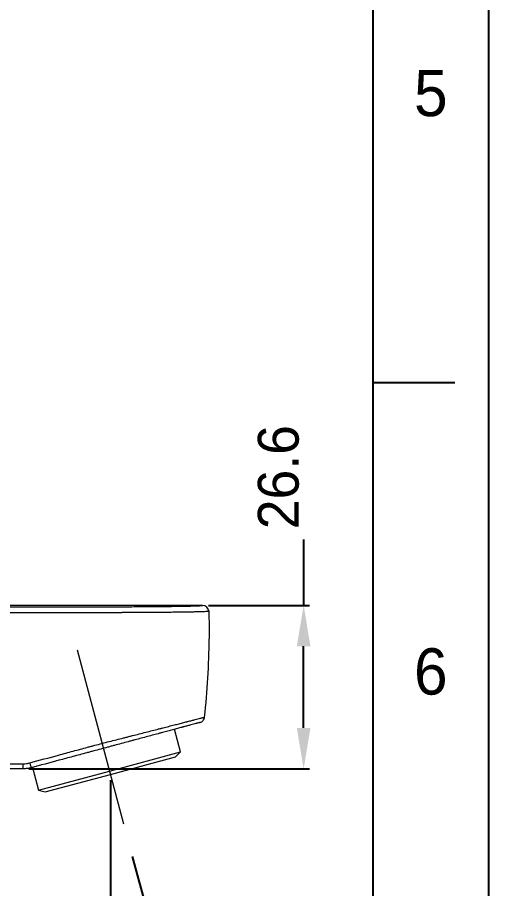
# Model space of a CAD drawing. Extents: x 8886 to 9306, y -19565 to -18971.
# Drawn here: x 9248.1 to 9305.7, y -19400.7 to -19294.2 of the extents above; entities that cross this region are included whole.
import ezdxf

# ---------------------------------------------------------------- set-up
doc = ezdxf.new("R2010")
doc.units = 0
doc.header["$MEASUREMENT"] = 0
doc.linetypes.add('CENTER', pattern=[47.5, 22, -8.5, 8.5, -8.5])
doc.linetypes.add('HIDDEN2', pattern=[4.7625, 3.175, -1.5875])
doc.layers.get('0').update_dxf_attribs({"linetype": 'CONTINUOUS'})
doc.layers.get('DEFPOINTS').update_dxf_attribs({"linetype": 'CONTINUOUS'})
doc.layers.add('1', color=4, linetype='HIDDEN2', lineweight=13)
doc.layers.add('5', color=2, linetype='CONTINUOUS', lineweight=9)
doc.styles.get("Standard").update_dxf_attribs({"font": ''})
doc.styles.get('Standard').set_extended_font_data('Gulim')
doc.dimstyles.new('STANDARD$0', dxfattribs={"dimtxt": 3.5, "dimasz": 2.5, "dimexe": 0.7, "dimexo": 0.7, "dimgap": 0.5, "dimtad": 3, "dimdec": 4, "dimdsep": 46, "dimtxsty": 'Standard', "dimcen": 0, "dimclrd": 2, "dimclre": 2, "dimclrt": 4, "dimadec": 0, "dimazin": 0, "dimtp": 0.2, "dimtm": 0.1, "dimtfac": 0.5, "dimtdec": 4, "dimtmove": 1, "dimatfit": 3, "dimfxl": 1, "dimtolj": 1, "dimarcsym": 0})
doc.dimstyles.new('STANDARD$2', dxfattribs={"dimtxt": 3.5, "dimasz": 2.5, "dimexe": 1, "dimexo": 1, "dimgap": 0.8, "dimtad": 1, "dimdsep": 46, "dimtxsty": 'Standard', "dimcen": 0, "dimclrd": 2, "dimclre": 2, "dimclrt": 4, "dimadec": 1, "dimazin": 2, "dimtfac": 1, "dimtmove": 0, "dimatfit": 0, "dimfxl": 1, "dimtolj": 1, "dimarcsym": 0})

# ---------------------------------------------------------------- blocks, each defined once
blk = doc.blocks.new('*D15')
at = {"layer": '5', "color": 2, "lineweight": -2, "transparency": 16777216}
blk.add_line((9262.14, -19396.8), (9265.41, -19408.98), dxfattribs=at)
blk.add_arc((9224.02, -19254.52), 158.9, 271.8029, 283.1971, dxfattribs=at)
at = {"layer": '5', "color": 2, "transparency": 16777216}
for points in [[(9260.09, -19408.42), (9260.5, -19410.04), (9265.15, -19408.01)], [(9229.03, -19414.18), (9229.01, -19412.51), (9224.02, -19413.43)]]:
    blk.add_solid(points, dxfattribs=at)
at = {"layer": 'DEFPOINTS', "color": 0, "transparency": 16777216}
for p in [(9255.38, -19371.57), (9224.02, -19380.81), (9261.88, -19395.84), (9251.61, -19411.01), (9224.02, -19487.49)]:
    blk.add_point(p, dxfattribs=at)
at = {"layer": '5', "color": 4, "transparency": 16777216, "insert": (9241.2, -19409.1), "char_height": 5, "attachment_point": 5, "rotation": 6.3416, "bg_fill": 3, "box_fill_scale": 1.25, "bg_fill_color": 256, "bg_fill_true_color": 13158600, "bg_fill_transparency": 0}
blk.add_mtext('\\A1;15°', dxfattribs=at)
blk = doc.blocks.new('*D18')
at = {"layer": '5', "color": 2, "lineweight": -2, "transparency": 16777216}
for p, q in [((9259.46, -19387.48), (9259.46, -19475.5)), ((9111.71, -19457.48), (9111.71, -19475.5)), ((9116.71, -19474.8), (9254.46, -19474.8))]:
    blk.add_line(p, q, dxfattribs=at)
at = {"layer": '5', "color": 2, "transparency": 16777216}
for points in [[(9116.71, -19473.96), (9116.71, -19475.63), (9111.71, -19474.8)], [(9254.46, -19473.96), (9254.46, -19475.63), (9259.46, -19474.8)]]:
    blk.add_solid(points, dxfattribs=at)
at = {"layer": 'DEFPOINTS', "color": 0, "transparency": 16777216}
for p in [(9259.46, -19386.78), (9111.71, -19456.78), (9259.46, -19474.8)]:
    blk.add_point(p, dxfattribs=at)
at = {"layer": '5', "color": 4, "transparency": 16777216, "insert": (9182.39, -19470.55), "char_height": 5, "attachment_point": 5, "bg_fill": 3, "box_fill_scale": 1.25, "bg_fill_color": 256, "bg_fill_true_color": 13158600, "bg_fill_transparency": 0}
blk.add_mtext('\\A1;197', dxfattribs=at)
blk = doc.blocks.new('*D21')
at = {"layer": '5', "color": 2, "lineweight": -2, "transparency": 16777216}
for p, q in [((9283.11, -19343.33), (9283.11, -19366.11)), ((9271.45, -19366.11), (9283.81, -19366.11)), ((9283.11, -19381.09), (9283.11, -19371.11)), ((9249.49, -19386.09), (9283.81, -19386.09))]:
    blk.add_line(p, q, dxfattribs=at)
at = {"layer": '5', "color": 2, "transparency": 16777216}
for points in [[(9282.27, -19371.11), (9283.94, -19371.11), (9283.11, -19366.11)], [(9282.27, -19381.09), (9283.94, -19381.09), (9283.11, -19386.09)]]:
    blk.add_solid(points, dxfattribs=at)
at = {"layer": 'DEFPOINTS', "color": 0, "transparency": 16777216}
for p in [(9270.75, -19366.11), (9283.11, -19366.11), (9248.79, -19386.09)]:
    blk.add_point(p, dxfattribs=at)
at = {"layer": '5', "color": 4, "transparency": 16777216, "insert": (9280.04, -19350.44), "char_height": 5, "attachment_point": 5, "rotation": 90, "bg_fill": 3, "box_fill_scale": 1.25, "bg_fill_color": 256, "bg_fill_true_color": 13158600, "bg_fill_transparency": 0}
blk.add_mtext('\\A1;26.6', dxfattribs=at)

msp = doc.modelspace()

# ---------------------------------------------------------------- linework, layer by layer
for p, q in [((9291.6, -19550.997), (9291.6, -18985.34)), ((9291.6, -19338.875), (9301.6, -19338.875))]:
    msp.add_line(p, q)
at = {"layer": '1', "color": 7, "linetype": 'Continuous', "lineweight": 18}
for p, q in [((9270.746, -19366.114), (9225.932, -19366.114)), ((9268.039, -19384.034), (9267.297, -19381.264)), ((9259.346, -19386.363), (9268.039, -19384.034)), ((9259.458, -19386.781), (9267.427, -19384.646)), ((9267.427, -19384.646), (9268.039, -19384.034)), ((9249.91, -19385.923), (9250.653, -19388.693)), ((9250.653, -19388.693), (9259.346, -19386.363)), ((9251.489, -19388.917), (9259.458, -19386.781)), ((9250.653, -19388.693), (9251.489, -19388.917))]:
    msp.add_line(p, q, dxfattribs=at)
at = {"layer": '1', "color": 1, "linetype": 'CENTER', "lineweight": 13}
msp.add_line((9255.382, -19371.568), (9261.884, -19395.837), dxfattribs=at)
at = {"layer": '1', "color": 7, "linetype": 'Continuous', "lineweight": 18}
msp.add_ellipse((9270.746, -19366.866), major_axis=(0.622, -0.419), ratio=0.9998823, start_param=0.624379, end_param=2.1628396, dxfattribs=at)
at = {"layer": '1', "color": 1, "linetype": 'Continuous', "lineweight": 13}
for centre, major_axis, ratio, start_param, end_param in [((9248.789, -19385.341), (0, -0.75), 0.0237105, 0, 1.3952161), ((9249.566, -19385.239), (0.194, -0.724), 0.0227028, 4.8869289, 6.2831853)]:
    msp.add_ellipse(centre, major_axis=major_axis, ratio=ratio, start_param=start_param, end_param=end_param, dxfattribs=at)
at = {"layer": '1', "color": 7, "linetype": 'Continuous', "lineweight": 18}
for points, knots in [([(9199.995, -19366.299), (9206.493, -19366.297), (9212.991, -19366.295), (9225.987, -19366.292), (9232.485, -19366.29), (9242.232, -19366.287), (9245.481, -19366.286), (9250.355, -19366.284), (9251.979, -19366.284), (9254.01, -19366.283), (9254.416, -19366.283), (9255.025, -19366.283), (9255.228, -19366.283), (9255.634, -19366.283), (9256.04, -19366.282), (9256.548, -19366.282), (9256.853, -19366.282), (9257.056, -19366.282), (9257.157, -19366.282), (9257.665, -19366.282), (9258.071, -19366.282), (9258.679, -19366.281), (9258.882, -19366.281), (9259.185, -19366.281), (9259.287, -19366.281), (9259.489, -19366.28), (9259.59, -19366.28), (9259.893, -19366.279), (9260.095, -19366.279), (9260.398, -19366.278), (9260.499, -19366.278), (9260.699, -19366.277), (9260.799, -19366.277), (9261.097, -19366.276), (9261.294, -19366.275), (9261.685, -19366.274), (9261.878, -19366.273), (9262.453, -19366.27), (9262.83, -19366.268), (9263.569, -19366.264), (9263.931, -19366.261), (9264.331, -19366.258), (9264.375, -19366.258), (9264.464, -19366.257), (9264.508, -19366.257), (9264.639, -19366.256), (9264.9, -19366.254), (9265.153, -19366.252), (9265.65, -19366.247), (9265.968, -19366.244), (9266.579, -19366.237), (9266.872, -19366.233), (9267.292, -19366.228), (9267.428, -19366.226), (9267.629, -19366.223), (9267.695, -19366.222), (9267.793, -19366.22), (9267.825, -19366.22), (9267.889, -19366.219), (9268.176, -19366.214), (9268.442, -19366.209), (9268.882, -19366.2), (9269.087, -19366.196), (9269.463, -19366.187), (9269.634, -19366.182), (9269.828, -19366.176), (9269.884, -19366.174), (9269.938, -19366.172), (9269.974, -19366.171), (9269.991, -19366.17), (9270.077, -19366.167), (9270.14, -19366.165), (9270.317, -19366.157), (9270.514, -19366.147), (9270.636, -19366.137), (9270.697, -19366.129), (9270.712, -19366.127), (9270.724, -19366.125)], [0, 0, 0, 0, 0.2521194, 0.2521194, 0.5042388, 0.5042388, 0.6302985, 0.6302985, 0.6933283, 0.6933283, 0.7090858, 0.7090858, 0.7169645, 0.7169645, 0.7248432, 0.732722, 0.7366613, 0.7366613, 0.7406007, 0.7406007, 0.7563582, 0.7563582, 0.7642369, 0.7642369, 0.7681763, 0.7681763, 0.7721156, 0.7721156, 0.7799944, 0.7799944, 0.7839337, 0.7839337, 0.7878731, 0.7878731, 0.7957518, 0.7957518, 0.8036306, 0.8036306, 0.819388, 0.819388, 0.8351455, 0.8351455, 0.8371152, 0.8371152, 0.8390848, 0.8390848, 0.8430242, 0.8509029, 0.8509029, 0.8666604, 0.8666604, 0.8824179, 0.8824179, 0.8902966, 0.8902966, 0.894236, 0.894236, 0.8962056, 0.8962056, 0.8981753, 0.9139328, 0.9139328, 0.9296902, 0.9296902, 0.9454477, 0.9454477, 0.9493871, 0.9513568, 0.9513568, 0.9533264, 0.9533264, 0.9612052, 0.9612052, 0.9769626, 0.9927201, 0.9927201, 1, 1, 1, 1]), ([(9270.429, -19380.425), (9270.43, -19380.425), (9270.409, -19380.431), (9270.313, -19380.456), (9270.207, -19380.485), (9270.127, -19380.506), (9270.11, -19380.511), (9270.075, -19380.52), (9270.057, -19380.525), (9270.001, -19380.54), (9269.961, -19380.551), (9269.834, -19380.585), (9269.74, -19380.61), (9269.531, -19380.666), (9269.304, -19380.727), (9268.906, -19380.833), (9268.603, -19380.915), (9268.422, -19380.963), (9268.401, -19380.969), (9268.361, -19380.98), (9268.299, -19380.996), (9268.153, -19381.035), (9268.024, -19381.07), (9267.76, -19381.14), (9267.577, -19381.19), (9267.196, -19381.292), (9266.8, -19381.398), (9266.375, -19381.512), (9266.045, -19381.6), (9265.877, -19381.645), (9265.705, -19381.691), (9265.59, -19381.722), (9265.531, -19381.738), (9265.238, -19381.816), (9264.999, -19381.88), (9264.512, -19382.011), (9264.265, -19382.077), (9263.76, -19382.212), (9263.504, -19382.281), (9262.982, -19382.421), (9262.717, -19382.492), (9262.313, -19382.6), (9262.178, -19382.636), (9261.972, -19382.691), (9261.904, -19382.71), (9261.766, -19382.747), (9261.697, -19382.765), (9261.352, -19382.857), (9261.075, -19382.932), (9260.519, -19383.081), (9260.24, -19383.155), (9259.821, -19383.268), (9259.68, -19383.305), (9259.4, -19383.381), (9259.259, -19383.418), (9258.836, -19383.532), (9258.554, -19383.607), (9257.988, -19383.759), (9257.704, -19383.835), (9257.279, -19383.949), (9257.137, -19383.987), (9256.853, -19384.063), (9256.711, -19384.101), (9256.286, -19384.215), (9256.002, -19384.291), (9255.434, -19384.443), (9255.151, -19384.519), (9254.299, -19384.747), (9253.732, -19384.899), (9252.03, -19385.355), (9250.895, -19385.66), (9249.76, -19385.964)], [0, 0, 0, 0, 0.03125, 0.0625, 0.09375, 0.09375, 0.1015625, 0.1015625, 0.109375, 0.109375, 0.125, 0.125, 0.15625, 0.15625, 0.1875, 0.21875, 0.25, 0.25, 0.2539063, 0.2539063, 0.2578125, 0.265625, 0.28125, 0.28125, 0.3125, 0.3125, 0.34375, 0.375, 0.375, 0.390625, 0.3984375, 0.3984375, 0.40625, 0.40625, 0.4375, 0.4375, 0.46875, 0.46875, 0.5, 0.5, 0.53125, 0.53125, 0.546875, 0.546875, 0.5546875, 0.5546875, 0.5625, 0.5625, 0.59375, 0.59375, 0.625, 0.625, 0.640625, 0.640625, 0.65625, 0.65625, 0.6875, 0.6875, 0.71875, 0.71875, 0.734375, 0.734375, 0.75, 0.75, 0.78125, 0.78125, 0.8125, 0.8125, 0.875, 0.875, 1, 1, 1, 1]), ([(9270.429, -19380.425), (9270.501, -19380.406), (9270.571, -19380.376), (9270.697, -19380.296), (9270.755, -19380.247), (9270.852, -19380.133), (9270.893, -19380.069), (9270.952, -19379.932), (9270.972, -19379.859), (9270.98, -19379.784)], [0, 0, 0, 0, 0.25, 0.25, 0.5, 0.5, 0.75, 0.75, 1, 1, 1, 1]), ([(9248.789, -19386.091), (9240.734, -19386.091), (9232.68, -19386.091), (9216.571, -19386.091), (9208.516, -19386.091), (9200.461, -19386.091)], [0, 0, 0, 0, 0.5, 0.5, 1, 1, 1, 1])]:
    msp.add_open_spline(points, degree=3, knots=knots, dxfattribs=at)
at = {"layer": '1', "color": 1, "linetype": 'Continuous', "lineweight": 13}
for points, knots in [([(9271.496, -19366.842), (9271.492, -19366.847), (9271.47, -19366.852), (9271.388, -19366.862), (9271.269, -19366.872), (9271.077, -19366.882), (9270.905, -19366.889), (9270.842, -19366.892), (9270.759, -19366.895), (9270.742, -19366.895), (9270.707, -19366.896), (9270.69, -19366.897), (9270.636, -19366.899), (9270.599, -19366.9), (9270.41, -19366.906), (9270.242, -19366.911), (9269.874, -19366.92), (9269.674, -19366.924), (9269.351, -19366.93), (9269.239, -19366.933), (9269.008, -19366.937), (9268.888, -19366.939), (9268.703, -19366.942), (9268.609, -19366.943), (9268.512, -19366.945), (9268.447, -19366.946), (9268.415, -19366.946), (9268.25, -19366.949), (9268.115, -19366.951), (9267.702, -19366.956), (9267.414, -19366.96), (9266.812, -19366.967), (9266.499, -19366.97), (9265.848, -19366.976), (9265.51, -19366.979), (9265.072, -19366.983), (9264.983, -19366.983), (9264.85, -19366.984), (9264.805, -19366.985), (9264.715, -19366.985), (9264.49, -19366.987), (9264.262, -19366.988), (9263.71, -19366.992), (9263.335, -19366.994), (9262.571, -19366.998), (9262.183, -19367), (9261.59, -19367.002), (9261.391, -19367.003), (9261.089, -19367.004), (9260.938, -19367.004), (9260.785, -19367.005), (9260.683, -19367.005), (9260.632, -19367.005), (9260.172, -19367.006), (9259.762, -19367.007), (9258.941, -19367.008), (9258.529, -19367.009), (9257.911, -19367.009), (9257.603, -19367.009), (9257.293, -19367.009), (9257.087, -19367.009), (9256.984, -19367.009), (9256.469, -19367.01), (9256.057, -19367.01), (9255.439, -19367.01), (9255.233, -19367.01), (9254.821, -19367.01), (9254.615, -19367.01), (9253.997, -19367.01), (9253.585, -19367.01), (9252.76, -19367.011), (9251.524, -19367.011), (9246.991, -19367.012), (9242.87, -19367.014), (9232.98, -19367.017), (9226.387, -19367.019), (9213.2, -19367.023), (9206.607, -19367.025), (9200.013, -19367.027)], [0, 0, 0, 0, 0.015625, 0.015625, 0.03125, 0.046875, 0.046875, 0.0546875, 0.0546875, 0.0566406, 0.0566406, 0.0585937, 0.0585937, 0.0625, 0.0625, 0.078125, 0.078125, 0.09375, 0.09375, 0.1015625, 0.1015625, 0.109375, 0.109375, 0.1132812, 0.1152344, 0.1152344, 0.1171875, 0.1171875, 0.125, 0.125, 0.140625, 0.140625, 0.15625, 0.15625, 0.171875, 0.171875, 0.1757812, 0.1757812, 0.1777344, 0.1777344, 0.1796875, 0.1875, 0.1875, 0.203125, 0.203125, 0.21875, 0.21875, 0.2265625, 0.2265625, 0.2304687, 0.2324219, 0.2324219, 0.234375, 0.234375, 0.25, 0.25, 0.265625, 0.265625, 0.2734375, 0.2773437, 0.2773437, 0.28125, 0.28125, 0.296875, 0.296875, 0.3046875, 0.3046875, 0.3125, 0.3125, 0.328125, 0.328125, 0.34375, 0.375, 0.5, 0.5, 0.75, 0.75, 1, 1, 1, 1]), ([(9249.583, -19385.369), (9250.764, -19385.05), (9251.944, -19384.731), (9253.715, -19384.253), (9254.305, -19384.093), (9255.191, -19383.854), (9255.486, -19383.774), (9256.076, -19383.614), (9256.371, -19383.535), (9256.814, -19383.415), (9256.962, -19383.376), (9257.257, -19383.296), (9257.404, -19383.257), (9257.847, -19383.139), (9258.142, -19383.061), (9258.732, -19382.908), (9259.026, -19382.833), (9259.613, -19382.684), (9259.905, -19382.61), (9260.488, -19382.462), (9260.778, -19382.388), (9261.212, -19382.278), (9261.356, -19382.241), (9261.572, -19382.186), (9261.644, -19382.167), (9261.788, -19382.131), (9261.86, -19382.112), (9262.219, -19382.021), (9262.784, -19381.877), (9263.331, -19381.737), (9263.87, -19381.6), (9264.135, -19381.532), (9264.656, -19381.399), (9264.912, -19381.334), (9265.289, -19381.238), (9265.475, -19381.19), (9265.66, -19381.143), (9265.782, -19381.112), (9265.842, -19381.096), (9266.144, -19381.019), (9266.611, -19380.9), (9267.265, -19380.733), (9267.671, -19380.629), (9268.062, -19380.529), (9268.251, -19380.481), (9268.521, -19380.412), (9268.61, -19380.389), (9268.74, -19380.356), (9268.782, -19380.345), (9268.846, -19380.329), (9268.867, -19380.324), (9268.909, -19380.313), (9269.095, -19380.265), (9269.424, -19380.181), (9269.831, -19380.077), (9270.064, -19380.018), (9270.277, -19379.964), (9270.374, -19379.939), (9270.503, -19379.906), (9270.544, -19379.896), (9270.601, -19379.881), (9270.62, -19379.876), (9270.655, -19379.867), (9270.672, -19379.863), (9270.754, -19379.842), (9270.862, -19379.814), (9270.96, -19379.79), (9270.981, -19379.784), (9270.98, -19379.784)], [0, 0, 0, 0, 0.125, 0.125, 0.1875, 0.1875, 0.21875, 0.21875, 0.25, 0.25, 0.265625, 0.265625, 0.28125, 0.28125, 0.3125, 0.3125, 0.34375, 0.34375, 0.375, 0.375, 0.40625, 0.40625, 0.421875, 0.421875, 0.4296875, 0.4296875, 0.4375, 0.4375, 0.46875, 0.5, 0.5, 0.53125, 0.53125, 0.5625, 0.5625, 0.578125, 0.5859375, 0.5859375, 0.59375, 0.59375, 0.625, 0.65625, 0.6875, 0.6875, 0.71875, 0.71875, 0.734375, 0.734375, 0.7421875, 0.7421875, 0.7460937, 0.7460937, 0.75, 0.78125, 0.8125, 0.84375, 0.84375, 0.875, 0.875, 0.890625, 0.890625, 0.8984375, 0.8984375, 0.90625, 0.90625, 0.9375, 0.96875, 1, 1, 1, 1]), ([(9200.479, -19385.472), (9200.979, -19385.472), (9201.478, -19385.472), (9203.978, -19385.472), (9205.977, -19385.472), (9215.974, -19385.472), (9223.972, -19385.472), (9237.582, -19385.472), (9243.194, -19385.472), (9248.807, -19385.472)], [0, 0, 0, 0, 0.0310292, 0.0310292, 0.155146, 0.155146, 0.6516133, 0.6516133, 1, 1, 1, 1])]:
    msp.add_open_spline(points, degree=3, knots=knots, dxfattribs=at)
for points in [[(9270.724, -19366.125), (9270.737, -19366.122), (9270.744, -19366.119), (9270.746, -19366.116)], [(9270.746, -19366.116), (9270.746, -19366.116), (9270.747, -19366.115), (9270.746, -19366.114)], [(9271.496, -19366.84), (9271.496, -19366.841), (9271.496, -19366.841), (9271.496, -19366.842)], [(9248.807, -19385.472), (9248.938, -19385.472), (9249.199, -19385.455), (9249.456, -19385.404), (9249.583, -19385.369)]]:
    msp.add_open_spline(points, degree=3, dxfattribs=at)
at = {"layer": '1', "color": 7, "linetype": 'Continuous', "lineweight": 18}
for points in [[(9271.489, -19366.758), (9271.493, -19366.785), (9271.495, -19366.813), (9271.496, -19366.84)], [(9271.496, -19366.84), (9271.532, -19367.956), (9271.547, -19369.072), (9271.541, -19370.188)], [(9270.98, -19379.784), (9271.337, -19376.599), (9271.525, -19373.391), (9271.541, -19370.188)], [(9249.76, -19385.964), (9249.601, -19386.006), (9249.28, -19386.07), (9248.954, -19386.091), (9248.789, -19386.091)]]:
    msp.add_open_spline(points, degree=3, dxfattribs=at)

# ---------------------------------------------------------------- texts
at = {"char_height": 5.657, "attachment_point": 5}
for s, insert in [('5', (9298.671, -19303.522)), ('6', (9298.671, -19374.229))]:
    msp.add_mtext_dynamic_manual_height_columns(s, width=50, gutter_width=12.5, heights=[0], dxfattribs=dict(at, insert=insert))

# ---------------------------------------------------------------- next in the draw order: dimensions: what is measured, and where the dimension line sits
at = {"layer": '5'}
dim = msp.add_angular_dim_2l(base=(9251.613, -19411.011), line1=((9224.02, -19487.492), (9224.02, -19380.808)), line2=((9255.382, -19371.568), (9261.884, -19395.837)), dimstyle='STANDARD$2', override={"dimtxt": 5, "dimasz": 5, "dimdec": 1, "dimlfac": 1.333333, "dimzin": 9, "dimtdec": 1, "dimfxl": 1.25, "dimtfill": 1}, dxfattribs=at)
dim.commit()
dim.dimension.update_dxf_attribs({"geometry": '*D15', "text_midpoint": (9241.571, -19412.453), "dimtype": 162})

# ---------------------------------------------------------------- next in the draw order: dimensions: what is measured, and where the dimension line sits
dim = msp.add_linear_dim(base=(9283.106, -19366.114), p1=(9248.789, -19386.091), p2=(9270.746, -19366.114), angle=90, dimstyle='STANDARD$0', override={"dimtxt": 5, "dimasz": 5, "dimdec": 1, "dimlfac": 1.333333, "dimzin": 9, "dimtdec": 1, "dimfxl": 1.25, "dimtfill": 1}, dxfattribs=at)
dim.commit()
dim.dimension.update_dxf_attribs({"geometry": '*D21', "text_midpoint": (9282.096, -19350.438), "dimtype": 160})
dim = msp.add_linear_dim(base=(9259.458, -19474.797), p1=(9111.708, -19456.776), p2=(9259.458, -19386.781), dimstyle='STANDARD$0', override={"dimtxt": 5, "dimasz": 5, "dimdec": 1, "dimlfac": 1.333333, "dimzin": 9, "dimtdec": 1, "dimfxl": 1.25, "dimtfill": 1}, dxfattribs=at)
dim.commit()
dim.dimension.update_dxf_attribs({"geometry": '*D18', "text_midpoint": (9182.395, -19473.619), "dimtype": 160})

# ---------------------------------------------------------------- next in the draw order: linework, layer by layer
msp.add_lwpolyline([(8885.742, -18971.199), (9305.742, -18971.199), (9305.742, -19565.138), (8885.742, -19565.138)], close=True)

doc.saveas('drawing.dxf')
